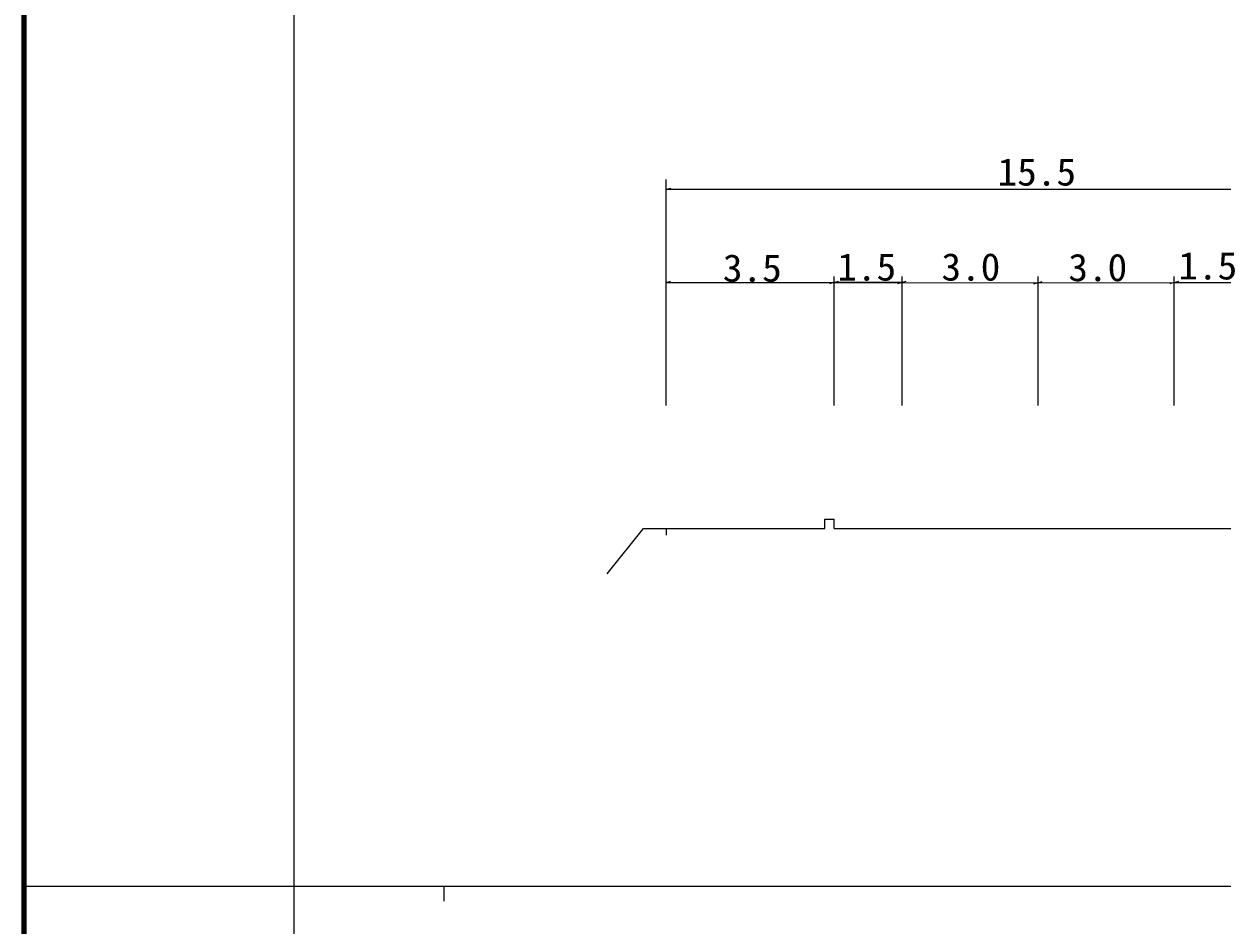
# Model space of a CAD drawing. Units: millimetres, scale not verified. Extents: x 40000 to 680000, y 20000 to 380000.
# Drawn here: x 40000 to 119900, y 202409 to 262491 of the extents above; entities that cross this region are included whole.
import ezdxf
from ezdxf.enums import TextEntityAlignment as Align

# ---------------------------------------------------------------- set-up
doc = ezdxf.new("R2010")
doc.units = ezdxf.units.MM
doc.header["$LTSCALE"] = 1000
for name, color, linetype, lineweight in [('M-BGD', 7, 'Continuous', 25), ('M-STR-HTXT', 7, 'Continuous', 13), ('M-TTL', 2, 'Continuous', 140), ('M-TTL-BAND', 7, 'Continuous', 25)]:
    doc.layers.add(name, color=color, linetype=linetype, lineweight=lineweight)
doc.styles.add('ＭＳ ゴシック', font='')
doc.styles.get('ＭＳ ゴシック').set_extended_font_data('MS Gothic')

msp = doc.modelspace()

# ---------------------------------------------------------------- linework, layer by layer
at = {"layer": 'M-BGD'}
for p, q in [((93421, 228857), (93421, 229462)), ((93421, 229462), (94026, 229462)), ((94026, 228857), (94026, 229462)), ((78901, 225832), (81321, 228857)), ((81321, 228857), (82833, 228857)), ((82833, 228857), (82833, 228403)), ((82833, 228857), (93421, 228857)), ((94026, 228857), (98563, 228857)), ((98563, 228857), (107638, 228857)), ((107638, 228857), (116713, 228857)), ((116713, 228857), (121251, 228857))]:
    msp.add_line(p, q, dxfattribs=at)
at = {"layer": 'M-STR-HTXT'}
for p, q in [((82833, 237055), (82833, 252128)), ((82833, 251467), (130931, 251467)), ((82840, 251465), (83140, 251549)), ((82825, 245250), (83125, 245334)), ((94017, 245249), (94318, 245333)), ((94026, 237055), (94026, 245649)), ((98533, 245249), (98833, 245332)), ((98563, 237055), (98563, 245649)), ((107611, 245229), (107910, 245313)), ((107638, 237055), (107638, 245649)), ((116712, 245247), (117012, 245331)), ((116713, 237055), (116713, 245649)), ((82825, 245250), (94016, 245250)), ((94016, 245250), (93716, 245166)), ((98559, 245242), (94017, 245249)), ((94017, 245249), (98566, 245242)), ((98566, 245242), (98266, 245159)), ((98533, 245249), (107634, 245231)), ((107634, 245231), (107333, 245148)), ((107611, 245229), (116709, 245247)), ((116709, 245247), (116410, 245162)), ((116712, 245247), (121246, 245247))]:
    msp.add_line(p, q, dxfattribs=at)
at = {"layer": 'M-TTL'}
msp.add_line((40000, 380000), (40000, 20000), dxfattribs=at)
at = {"layer": 'M-TTL-BAND'}
for p, q in [((58000, 370000), (58000, 20000)), ((40000, 205000), (579000, 205000)), ((68000, 205000), (68000, 204000))]:
    msp.add_line(p, q, dxfattribs=at)

# ---------------------------------------------------------------- texts
at = {"layer": 'M-STR-HTXT', "style": 'ＭＳ ゴシック', "width": 1.05}
for s, p in [('15.5', (104927, 251163)), ('3.5', (86609, 244752)), ('1.5', (94241, 244828)), ('3.0', (101187, 244828)), ('3.0', (109650, 244792)), ('1.5', (116987, 244904))]:
    msp.add_text(s, height=1833, dxfattribs=at).set_placement(p, align=Align.BOTTOM_LEFT)

doc.saveas('drawing.dxf')
